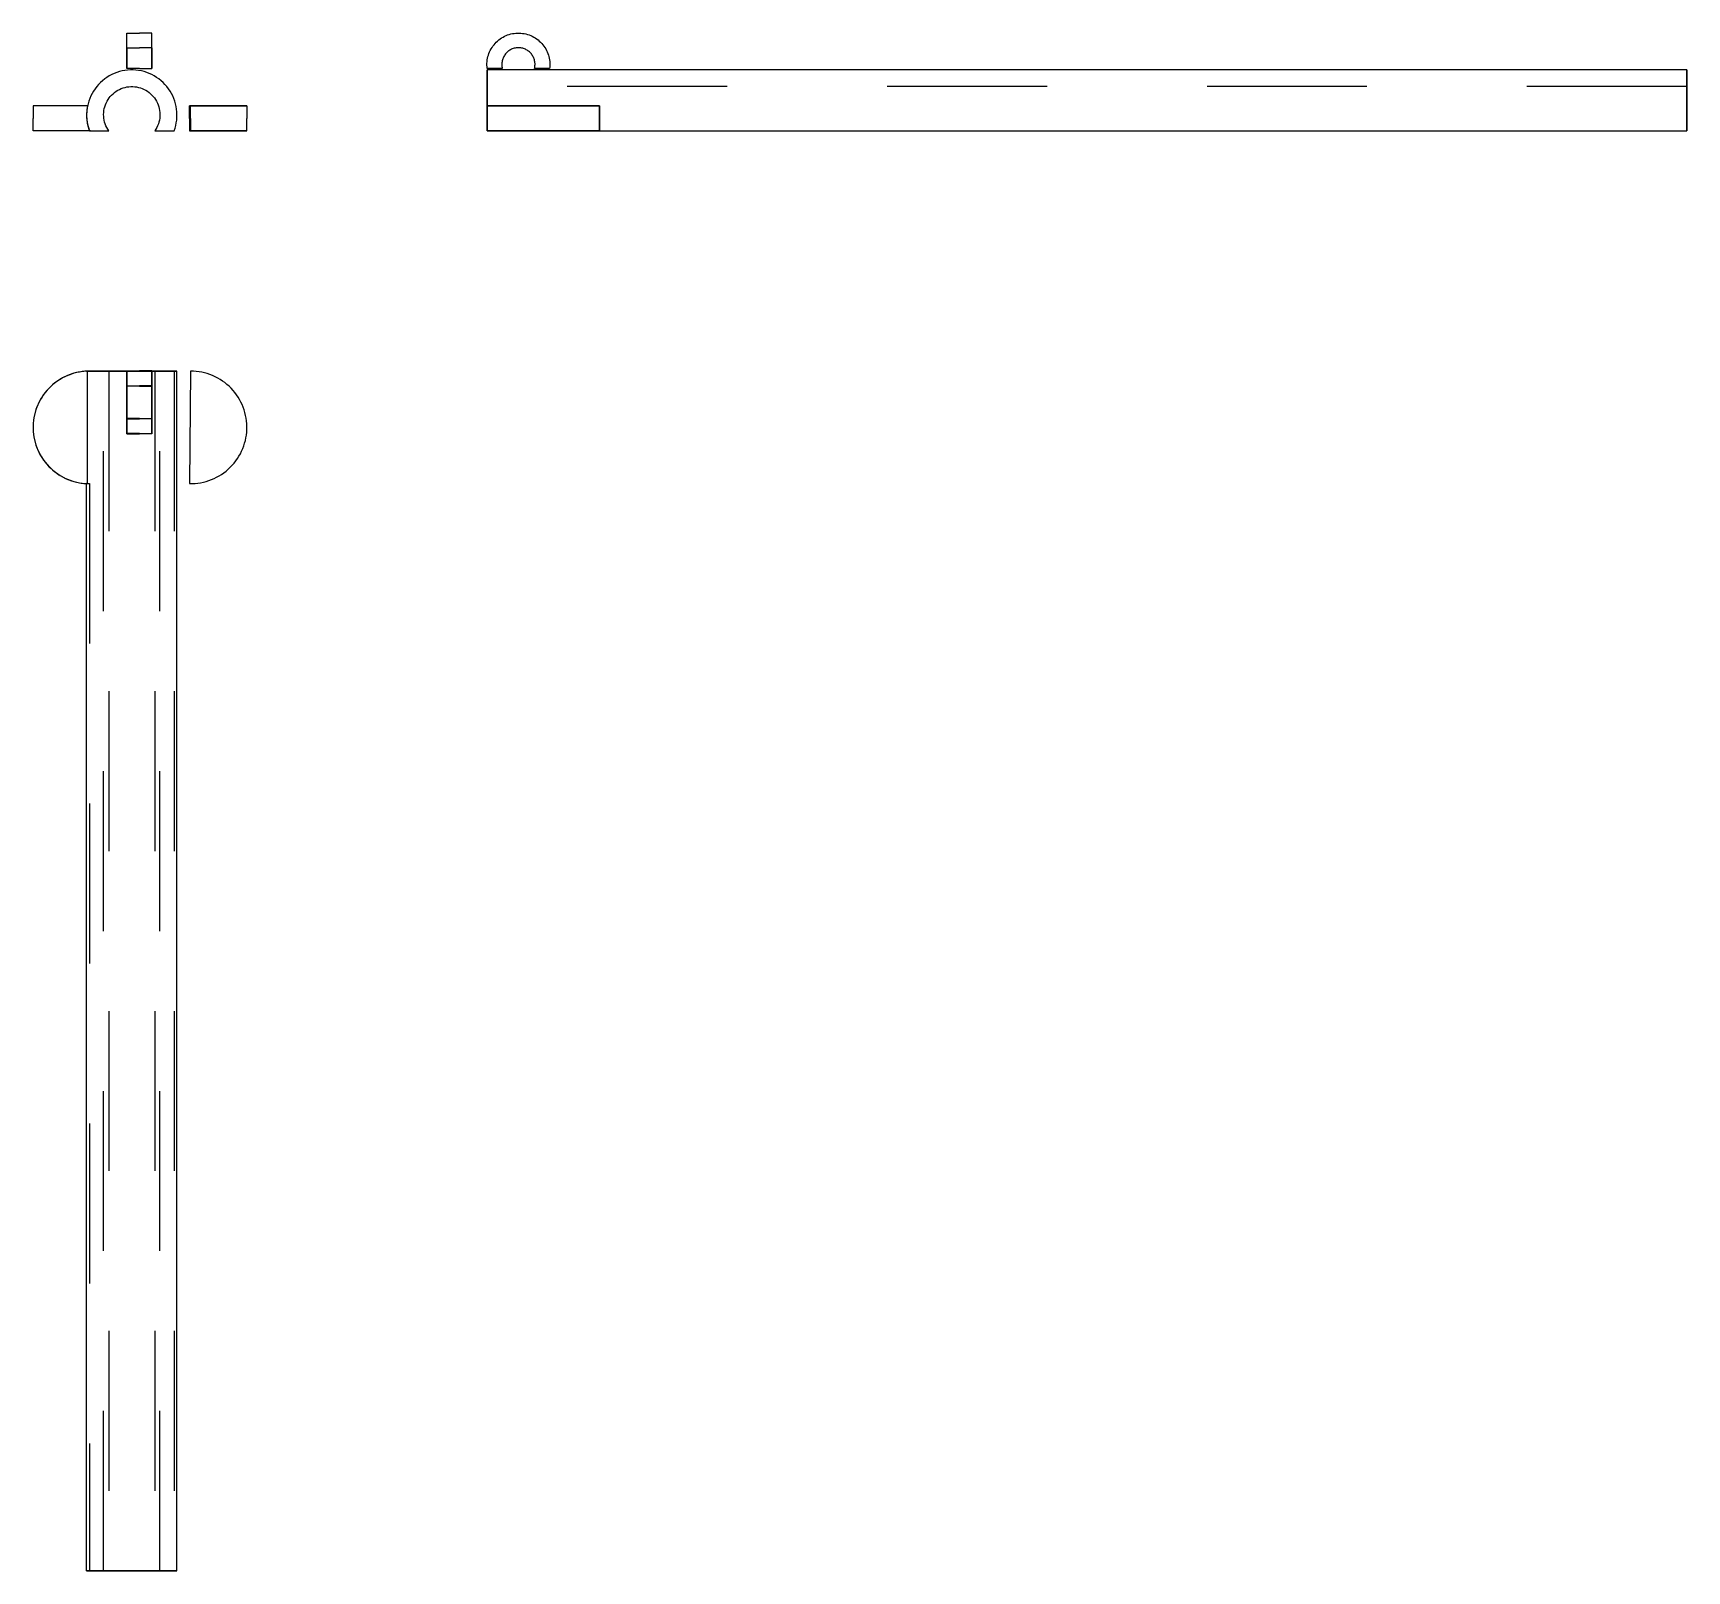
# Model space of a CAD drawing. Extents: x 0 to 1.03, y 0 to 0.96.
import ezdxf

# ---------------------------------------------------------------- set-up
doc = ezdxf.new("R2010")
doc.units = 0
doc.linetypes.add('HIDDEN', pattern=[0.037507, 0.025017, -0.01249])
for name, color, linetype in [('FRONT', 7, 'CONTINUOUS'), ('FRONT_HID', 7, 'HIDDEN'), ('LEFT', 7, 'CONTINUOUS'), ('LEFT_HID', 7, 'HIDDEN'), ('TOP', 7, 'CONTINUOUS'), ('TOP_HID', 7, 'HIDDEN')]:
    doc.layers.add(name, color=color, linetype=linetype)

msp = doc.modelspace()

# ---------------------------------------------------------------- linework, layer by layer
at = {"layer": 'FRONT'}
for p, q in [((0.05866, 0.93924), (0.05866, 0.961328)), ((0.05866, 0.961328), (0.066472, 0.961328)), ((0.074285, 0.961328), (0.066472, 0.961328)), ((0.074285, 0.93924), (0.074285, 0.961328)), ((0.04343, 0.931566), (0.042147, 0.930409)), ((0.044781, 0.932643), (0.04343, 0.931566)), ((0.046195, 0.933635), (0.044781, 0.932643)), ((0.047668, 0.934538), (0.046195, 0.933635)), ((0.049193, 0.93535), (0.047668, 0.934538)), ((0.050765, 0.936068), (0.049193, 0.93535)), ((0.052377, 0.936688), (0.050765, 0.936068)), ((0.054025, 0.937208), (0.052377, 0.936688)), ((0.055701, 0.937626), (0.054025, 0.937208)), ((0.0574, 0.937941), (0.055701, 0.937626)), ((0.059114, 0.938152), (0.0574, 0.937941)), ((0.066472, 0.93924), (0.05866, 0.93924)), ((0.066472, 0.93924), (0.05866, 0.93924)), ((0.066472, 0.93924), (0.05866, 0.93924)), ((0.060839, 0.938258), (0.059114, 0.938152)), ((0.062566, 0.938258), (0.060839, 0.938258)), ((0.064291, 0.938152), (0.062566, 0.938258)), ((0.066005, 0.937941), (0.064291, 0.938152)), ((0.067704, 0.937626), (0.066005, 0.937941)), ((0.066472, 0.93924), (0.074285, 0.93924)), ((0.06938, 0.937208), (0.067704, 0.937626)), ((0.071028, 0.936688), (0.06938, 0.937208)), ((0.07264, 0.936068), (0.071028, 0.936688)), ((0.074212, 0.93535), (0.07264, 0.936068)), ((0.075737, 0.934538), (0.074212, 0.93535)), ((0.07721, 0.933635), (0.075737, 0.934538)), ((0.078624, 0.932643), (0.07721, 0.933635)), ((0.079975, 0.931566), (0.078624, 0.932643)), ((0.081258, 0.930409), (0.079975, 0.931566)), ((0.035447, 0.920449), (0.034859, 0.918825)), ((0.036134, 0.922035), (0.035447, 0.920449)), ((0.036916, 0.923575), (0.036134, 0.922035)), ((0.037791, 0.925065), (0.036916, 0.923575)), ((0.038755, 0.926498), (0.037791, 0.925065)), ((0.039805, 0.92787), (0.038755, 0.926498)), ((0.040937, 0.929175), (0.039805, 0.92787)), ((0.042147, 0.930409), (0.040937, 0.929175)), ((0.046838, 0.919742), (0.047527, 0.920749)), ((0.047527, 0.920749), (0.048285, 0.921706)), ((0.048285, 0.921706), (0.049106, 0.922609)), ((0.049106, 0.922609), (0.049989, 0.923452)), ((0.049989, 0.923452), (0.050927, 0.924232)), ((0.050927, 0.924232), (0.051917, 0.924945)), ((0.051917, 0.924945), (0.052955, 0.925588)), ((0.052955, 0.925588), (0.054034, 0.926157)), ((0.054034, 0.926157), (0.055151, 0.926651)), ((0.055151, 0.926651), (0.056298, 0.927065)), ((0.056298, 0.927065), (0.057472, 0.9274)), ((0.057472, 0.9274), (0.058666, 0.927652)), ((0.058666, 0.927652), (0.059875, 0.92782)), ((0.059875, 0.92782), (0.061092, 0.927905)), ((0.061092, 0.927905), (0.062313, 0.927905)), ((0.062313, 0.927905), (0.06353, 0.92782)), ((0.06353, 0.92782), (0.064739, 0.927652)), ((0.064739, 0.927652), (0.065933, 0.9274)), ((0.065933, 0.9274), (0.067107, 0.927065)), ((0.067107, 0.927065), (0.068254, 0.926651)), ((0.068254, 0.926651), (0.069371, 0.926157)), ((0.069371, 0.926157), (0.07045, 0.925588)), ((0.07045, 0.925588), (0.071488, 0.924945)), ((0.071488, 0.924945), (0.072478, 0.924232)), ((0.072478, 0.924232), (0.073416, 0.923452)), ((0.073416, 0.923452), (0.074299, 0.922609)), ((0.074299, 0.922609), (0.07512, 0.921706)), ((0.07512, 0.921706), (0.075878, 0.920749)), ((0.075878, 0.920749), (0.076567, 0.919742)), ((0.082468, 0.929175), (0.081258, 0.930409)), ((0.0836, 0.92787), (0.082468, 0.929175)), ((0.08465, 0.926498), (0.0836, 0.92787)), ((0.085614, 0.925065), (0.08465, 0.926498)), ((0.086489, 0.923575), (0.085614, 0.925065)), ((0.087271, 0.922035), (0.086489, 0.923575)), ((0.087958, 0.920449), (0.087271, 0.922035)), ((0.088546, 0.918825), (0.087958, 0.920449)), ((0.03405, 0.915803), (0, 0.915803)), ((0, 0.915803), (0, 0.90799)), ((0.033453, 0.910233), (0.033452, 0.910108)), ((0.033452, 0.910108), (0.033452, 0.909983)), ((0.033452, 0.909983), (0.033452, 0.909859)), ((0.033452, 0.909859), (0.033453, 0.909734)), ((0.033454, 0.910357), (0.033453, 0.910233)), ((0.033526, 0.91206), (0.033454, 0.910334)), ((0.033456, 0.910482), (0.033454, 0.910357)), ((0.033454, 0.910334), (0.033487, 0.908607)), ((0.033458, 0.910607), (0.033456, 0.910482)), ((0.033461, 0.910731), (0.033458, 0.910607)), ((0.033464, 0.910856), (0.033461, 0.910731)), ((0.033468, 0.910981), (0.033464, 0.910856)), ((0.033473, 0.911105), (0.033468, 0.910981)), ((0.033478, 0.91123), (0.033473, 0.911105)), ((0.033484, 0.911354), (0.033478, 0.91123)), ((0.03349, 0.911479), (0.033484, 0.911354)), ((0.033496, 0.911603), (0.03349, 0.911479)), ((0.033504, 0.911728), (0.033496, 0.911603)), ((0.033511, 0.911852), (0.033504, 0.911728)), ((0.03352, 0.911977), (0.033511, 0.911852)), ((0.033529, 0.912101), (0.03352, 0.911977)), ((0.033703, 0.913779), (0.033526, 0.91206)), ((0.033538, 0.912226), (0.033529, 0.912101)), ((0.033548, 0.91235), (0.033538, 0.912226)), ((0.033559, 0.912474), (0.033548, 0.91235)), ((0.03357, 0.912598), (0.033559, 0.912474)), ((0.033582, 0.912722), (0.03357, 0.912598)), ((0.033594, 0.912846), (0.033582, 0.912722)), ((0.033606, 0.912971), (0.033594, 0.912846)), ((0.03362, 0.913094), (0.033606, 0.912971)), ((0.033634, 0.913218), (0.03362, 0.913094)), ((0.033648, 0.913342), (0.033634, 0.913218)), ((0.033663, 0.913466), (0.033648, 0.913342)), ((0.033678, 0.91359), (0.033663, 0.913466)), ((0.033694, 0.913713), (0.033678, 0.91359)), ((0.033711, 0.913837), (0.033694, 0.913713)), ((0.033985, 0.915483), (0.033703, 0.913779)), ((0.033728, 0.913961), (0.033711, 0.913837)), ((0.033746, 0.914084), (0.033728, 0.913961)), ((0.033764, 0.914207), (0.033746, 0.914084)), ((0.033783, 0.914331), (0.033764, 0.914207)), ((0.033802, 0.914454), (0.033783, 0.914331)), ((0.033822, 0.914577), (0.033802, 0.914454)), ((0.033842, 0.9147), (0.033822, 0.914577)), ((0.033863, 0.914823), (0.033842, 0.9147)), ((0.033885, 0.914946), (0.033863, 0.914823)), ((0.033907, 0.915068), (0.033885, 0.914946)), ((0.033929, 0.915191), (0.033907, 0.915068)), ((0.033952, 0.915314), (0.033929, 0.915191)), ((0.033976, 0.915436), (0.033952, 0.915314)), ((0.034, 0.915558), (0.033976, 0.915436)), ((0.034371, 0.917167), (0.033985, 0.915483)), ((0.034025, 0.91568), (0.034, 0.915558)), ((0.03405, 0.915803), (0.034025, 0.91568)), ((0.034859, 0.918825), (0.034371, 0.917167)), ((0.044101, 0.910498), (0.044156, 0.911718)), ((0.044131, 0.909278), (0.044101, 0.910498)), ((0.044156, 0.911718), (0.044296, 0.91293)), ((0.044296, 0.91293), (0.044519, 0.91413)), ((0.044519, 0.91413), (0.044825, 0.915311)), ((0.044825, 0.915311), (0.045211, 0.916469)), ((0.045211, 0.916469), (0.045678, 0.917597)), ((0.045678, 0.917597), (0.046221, 0.918689)), ((0.046221, 0.918689), (0.046838, 0.919742)), ((0.076567, 0.919742), (0.077184, 0.918689)), ((0.077184, 0.918689), (0.077727, 0.917597)), ((0.077727, 0.917597), (0.078194, 0.916469)), ((0.078194, 0.916469), (0.07858, 0.915311)), ((0.07858, 0.915311), (0.078886, 0.91413)), ((0.078886, 0.91413), (0.079109, 0.91293)), ((0.079109, 0.91293), (0.079249, 0.911718)), ((0.079249, 0.911718), (0.079304, 0.910498)), ((0.079304, 0.910498), (0.079274, 0.909278)), ((0.089034, 0.917167), (0.088546, 0.918825)), ((0.08942, 0.915483), (0.089034, 0.917167)), ((0.089702, 0.913779), (0.08942, 0.915483)), ((0.089879, 0.91206), (0.089702, 0.913779)), ((0.089951, 0.910334), (0.089879, 0.91206)), ((0.089918, 0.908607), (0.089951, 0.910334)), ((0.097722, 0.90799), (0.097722, 0.915803)), ((0.098462, 0.915803), (0.097722, 0.915803)), ((0.098462, 0.90799), (0.098462, 0.915803)), ((0.133685, 0.915803), (0.098462, 0.915803)), ((0.133685, 0.915803), (0.133685, 0.90799)), ((0, 0.900178), (0, 0.90799)), ((0.035222, 0.900178), (0, 0.900178)), ((0.033453, 0.909734), (0.033455, 0.909609)), ((0.033455, 0.909609), (0.033457, 0.909485)), ((0.033457, 0.909485), (0.03346, 0.90936)), ((0.03346, 0.90936), (0.033463, 0.909235)), ((0.033463, 0.909235), (0.033467, 0.909111)), ((0.033467, 0.909111), (0.033471, 0.908986)), ((0.033471, 0.908986), (0.033476, 0.908861)), ((0.033476, 0.908861), (0.033481, 0.908737)), ((0.033481, 0.908737), (0.033487, 0.908612)), ((0.033487, 0.908612), (0.033494, 0.908488)), ((0.033487, 0.908607), (0.033627, 0.906885)), ((0.033494, 0.908488), (0.033501, 0.908363)), ((0.033501, 0.908363), (0.033508, 0.908239)), ((0.033508, 0.908239), (0.033516, 0.908114)), ((0.033516, 0.908114), (0.033525, 0.90799)), ((0.033525, 0.90799), (0.033882, 0.905112)), ((0.033627, 0.906885), (0.033871, 0.905175)), ((0.033871, 0.905175), (0.034219, 0.903482)), ((0.034219, 0.903482), (0.03467, 0.901815)), ((0.03467, 0.901815), (0.035222, 0.900178)), ((0.035222, 0.900178), (0.047311, 0.900178)), ((0.044244, 0.908063), (0.044131, 0.909278)), ((0.044442, 0.906859), (0.044244, 0.908063)), ((0.044723, 0.905671), (0.044442, 0.906859)), ((0.045086, 0.904506), (0.044723, 0.905671)), ((0.045528, 0.903369), (0.045086, 0.904506)), ((0.046048, 0.902264), (0.045528, 0.903369)), ((0.046643, 0.901199), (0.046048, 0.902264)), ((0.047311, 0.900178), (0.046643, 0.901199)), ((0.076762, 0.901199), (0.076094, 0.900178)), ((0.076094, 0.900178), (0.088183, 0.900178)), ((0.077357, 0.902264), (0.076762, 0.901199)), ((0.077877, 0.903369), (0.077357, 0.902264)), ((0.078319, 0.904506), (0.077877, 0.903369)), ((0.078682, 0.905671), (0.078319, 0.904506)), ((0.078963, 0.906859), (0.078682, 0.905671)), ((0.07916, 0.908063), (0.078963, 0.906859)), ((0.079274, 0.909278), (0.07916, 0.908063)), ((0.088183, 0.900178), (0.088735, 0.901815)), ((0.088735, 0.901815), (0.089186, 0.903482)), ((0.089186, 0.903482), (0.089534, 0.905175)), ((0.089534, 0.905175), (0.089778, 0.906885)), ((0.089778, 0.906885), (0.089918, 0.908607)), ((0.097722, 0.90799), (0.097722, 0.900178)), ((0.098462, 0.900178), (0.097722, 0.900178)), ((0.098462, 0.90799), (0.098462, 0.900178)), ((0.133685, 0.900178), (0.098462, 0.900178)), ((0.133685, 0.900178), (0.133685, 0.90799))]:
    msp.add_line(p, q, dxfattribs=at)
at = {"layer": 'FRONT_HID', "linetype": 'HIDDEN'}
for p, q in [((0.05866, 0.93924), (0.05866, 0.952149)), ((0.05866, 0.952149), (0.05866, 0.93924)), ((0.05866, 0.952149), (0.066472, 0.952149)), ((0.074285, 0.952149), (0.066472, 0.952149)), ((0.074285, 0.93924), (0.074285, 0.952149)), ((0.074285, 0.952149), (0.074285, 0.93924)), ((0.097722, 0.915803), (0.133685, 0.915803)), ((0.033525, 0.90799), (0.033535, 0.907863)), ((0.033535, 0.907863), (0.033545, 0.907736)), ((0.033545, 0.907736), (0.033555, 0.907609)), ((0.033555, 0.907609), (0.033566, 0.907482)), ((0.033566, 0.907482), (0.033578, 0.907356)), ((0.033578, 0.907356), (0.03359, 0.907229)), ((0.03359, 0.907229), (0.033603, 0.907102)), ((0.033603, 0.907102), (0.033617, 0.906976)), ((0.033617, 0.906976), (0.033631, 0.906849)), ((0.033631, 0.906849), (0.033645, 0.906723)), ((0.033645, 0.906723), (0.03366, 0.906596)), ((0.03366, 0.906596), (0.033676, 0.90647)), ((0.033676, 0.90647), (0.033692, 0.906344)), ((0.033692, 0.906344), (0.033709, 0.906217)), ((0.033709, 0.906217), (0.033727, 0.906091)), ((0.033727, 0.906091), (0.033745, 0.905965)), ((0.033745, 0.905965), (0.033763, 0.905839)), ((0.033763, 0.905839), (0.033782, 0.905713)), ((0.033782, 0.905713), (0.033802, 0.905588)), ((0.033802, 0.905588), (0.033822, 0.905462)), ((0.033822, 0.905462), (0.033843, 0.905336)), ((0.033843, 0.905336), (0.033864, 0.905211)), ((0.033864, 0.905211), (0.033886, 0.905085)), ((0.033882, 0.905112), (0.035222, 0.900178)), ((0.033886, 0.905085), (0.033909, 0.90496)), ((0.033909, 0.90496), (0.033932, 0.904835)), ((0.033932, 0.904835), (0.033956, 0.90471)), ((0.033956, 0.90471), (0.03398, 0.904585)), ((0.03398, 0.904585), (0.034005, 0.90446)), ((0.034005, 0.90446), (0.03403, 0.904335)), ((0.03403, 0.904335), (0.034056, 0.90421)), ((0.034056, 0.90421), (0.034082, 0.904086)), ((0.034082, 0.904086), (0.034109, 0.903961)), ((0.034109, 0.903961), (0.034137, 0.903837)), ((0.034137, 0.903837), (0.034165, 0.903713)), ((0.034165, 0.903713), (0.034194, 0.903589)), ((0.034194, 0.903589), (0.034223, 0.903465)), ((0.034223, 0.903465), (0.034253, 0.903341)), ((0.034253, 0.903341), (0.034283, 0.903217)), ((0.034283, 0.903217), (0.034314, 0.903094)), ((0.034314, 0.903094), (0.034346, 0.902971)), ((0.034346, 0.902971), (0.034378, 0.902847)), ((0.034378, 0.902847), (0.034411, 0.902724)), ((0.034411, 0.902724), (0.034444, 0.902601)), ((0.034444, 0.902601), (0.034477, 0.902479)), ((0.034477, 0.902479), (0.034512, 0.902356)), ((0.034512, 0.902356), (0.034546, 0.902233)), ((0.034546, 0.902233), (0.034582, 0.902111)), ((0.034582, 0.902111), (0.034618, 0.901989)), ((0.034618, 0.901989), (0.034654, 0.901867)), ((0.034654, 0.901867), (0.034691, 0.901745)), ((0.034691, 0.901745), (0.034729, 0.901623)), ((0.034729, 0.901623), (0.034767, 0.901502)), ((0.034767, 0.901502), (0.034806, 0.901381)), ((0.034806, 0.901381), (0.034845, 0.90126)), ((0.034845, 0.90126), (0.034885, 0.901139)), ((0.034885, 0.901139), (0.034925, 0.901018)), ((0.034925, 0.901018), (0.034966, 0.900897)), ((0.034966, 0.900897), (0.035007, 0.900777)), ((0.035007, 0.900777), (0.035049, 0.900657)), ((0.035049, 0.900657), (0.035092, 0.900537)), ((0.035092, 0.900537), (0.035135, 0.900417)), ((0.035135, 0.900417), (0.035178, 0.900297)), ((0.035178, 0.900297), (0.035222, 0.900178)), ((0.035962, 0.900178), (0.035222, 0.900178)), ((0.035222, 0.900178), (0.035962, 0.900178)), ((0.097722, 0.900178), (0.133685, 0.900178))]:
    msp.add_line(p, q, dxfattribs=at)
at = {"layer": 'LEFT'}
for p, q in [((0.285834, 0.950538), (0.286337, 0.951469)), ((0.286337, 0.951469), (0.286889, 0.952371)), ((0.286889, 0.952371), (0.287489, 0.953242)), ((0.287489, 0.953242), (0.288135, 0.95408)), ((0.288135, 0.95408), (0.288825, 0.954882)), ((0.288825, 0.954882), (0.289557, 0.955645)), ((0.289557, 0.955645), (0.29033, 0.956369)), ((0.29033, 0.956369), (0.291139, 0.957049)), ((0.291139, 0.957049), (0.291985, 0.957685)), ((0.291985, 0.957685), (0.292863, 0.958275)), ((0.292863, 0.958275), (0.293771, 0.958817)), ((0.293771, 0.958817), (0.294708, 0.959309)), ((0.294708, 0.959309), (0.295669, 0.95975)), ((0.295669, 0.95975), (0.296653, 0.960139)), ((0.296653, 0.960139), (0.297657, 0.960474)), ((0.297657, 0.960474), (0.298676, 0.960755)), ((0.299039, 0.951193), (0.298503, 0.950926)), ((0.298676, 0.960755), (0.29971, 0.960981)), ((0.299589, 0.951428), (0.299039, 0.951193)), ((0.300153, 0.951631), (0.299589, 0.951428)), ((0.29971, 0.960981), (0.300754, 0.961151)), ((0.300727, 0.951801), (0.300153, 0.951631)), ((0.30131, 0.951938), (0.300727, 0.951801)), ((0.300754, 0.961151), (0.301806, 0.961264)), ((0.301899, 0.952041), (0.30131, 0.951938)), ((0.301806, 0.961264), (0.302862, 0.961321)), ((0.302494, 0.95211), (0.301899, 0.952041)), ((0.303092, 0.952144), (0.302494, 0.95211)), ((0.302862, 0.961321), (0.30392, 0.961321)), ((0.303691, 0.952144), (0.303092, 0.952144)), ((0.304288, 0.95211), (0.303691, 0.952144)), ((0.30392, 0.961321), (0.304976, 0.961264)), ((0.304883, 0.952041), (0.304288, 0.95211)), ((0.305473, 0.951938), (0.304883, 0.952041)), ((0.304976, 0.961264), (0.306028, 0.961151)), ((0.306056, 0.951801), (0.305473, 0.951938)), ((0.306028, 0.961151), (0.307072, 0.960981)), ((0.30663, 0.951631), (0.306056, 0.951801)), ((0.307193, 0.951428), (0.30663, 0.951631)), ((0.307072, 0.960981), (0.308106, 0.960755)), ((0.307743, 0.951193), (0.307193, 0.951428)), ((0.30828, 0.950926), (0.307743, 0.951193)), ((0.308106, 0.960755), (0.309126, 0.960474)), ((0.309126, 0.960474), (0.310129, 0.960139)), ((0.310129, 0.960139), (0.311113, 0.95975)), ((0.311113, 0.95975), (0.312074, 0.959309)), ((0.312074, 0.959309), (0.313011, 0.958817)), ((0.313011, 0.958817), (0.31392, 0.958275)), ((0.31392, 0.958275), (0.314798, 0.957685)), ((0.314798, 0.957685), (0.315643, 0.957049)), ((0.315643, 0.957049), (0.316453, 0.956369)), ((0.316453, 0.956369), (0.317225, 0.955645)), ((0.317225, 0.955645), (0.317957, 0.954882)), ((0.317957, 0.954882), (0.318647, 0.95408)), ((0.318647, 0.95408), (0.319293, 0.953242)), ((0.319293, 0.953242), (0.319893, 0.952371)), ((0.319893, 0.952371), (0.320445, 0.951469)), ((0.320445, 0.951469), (0.320948, 0.950538)), ((0.283714, 0.94135), (0.283727, 0.942408)), ((0.283759, 0.940293), (0.283714, 0.94135)), ((0.283727, 0.942408), (0.283796, 0.943463)), ((0.283796, 0.943463), (0.283922, 0.944514)), ((0.283922, 0.944514), (0.284104, 0.945556)), ((0.284104, 0.945556), (0.284341, 0.946587)), ((0.284341, 0.946587), (0.284634, 0.947603)), ((0.284634, 0.947603), (0.284981, 0.948603)), ((0.284981, 0.948603), (0.285382, 0.949582)), ((0.285382, 0.949582), (0.285834, 0.950538)), ((0.293015, 0.942208), (0.293007, 0.94161)), ((0.293007, 0.94161), (0.293033, 0.941012)), ((0.293058, 0.942806), (0.293015, 0.942208)), ((0.293033, 0.941012), (0.293094, 0.940416)), ((0.293136, 0.943399), (0.293058, 0.942806)), ((0.293247, 0.943988), (0.293136, 0.943399)), ((0.293392, 0.944568), (0.293247, 0.943988)), ((0.29357, 0.94514), (0.293392, 0.944568)), ((0.293781, 0.9457), (0.29357, 0.94514)), ((0.294024, 0.946248), (0.293781, 0.9457)), ((0.294298, 0.94678), (0.294024, 0.946248)), ((0.294602, 0.947296), (0.294298, 0.94678)), ((0.294935, 0.947793), (0.294602, 0.947296)), ((0.295297, 0.94827), (0.294935, 0.947793)), ((0.295685, 0.948726), (0.295297, 0.94827)), ((0.296099, 0.949158), (0.295685, 0.948726)), ((0.296538, 0.949566), (0.296099, 0.949158)), ((0.296999, 0.949948), (0.296538, 0.949566)), ((0.297481, 0.950303), (0.296999, 0.949948)), ((0.297983, 0.950629), (0.297481, 0.950303)), ((0.298503, 0.950926), (0.297983, 0.950629)), ((0.308799, 0.950629), (0.30828, 0.950926)), ((0.309301, 0.950303), (0.308799, 0.950629)), ((0.309784, 0.949948), (0.309301, 0.950303)), ((0.310245, 0.949566), (0.309784, 0.949948)), ((0.310683, 0.949158), (0.310245, 0.949566)), ((0.311097, 0.948726), (0.310683, 0.949158)), ((0.311485, 0.94827), (0.311097, 0.948726)), ((0.311847, 0.947793), (0.311485, 0.94827)), ((0.31218, 0.947296), (0.311847, 0.947793)), ((0.312484, 0.94678), (0.31218, 0.947296)), ((0.312758, 0.946248), (0.312484, 0.94678)), ((0.313001, 0.9457), (0.312758, 0.946248)), ((0.313212, 0.94514), (0.313001, 0.9457)), ((0.31339, 0.944568), (0.313212, 0.94514)), ((0.313535, 0.943988), (0.31339, 0.944568)), ((0.313647, 0.943399), (0.313535, 0.943988)), ((0.313724, 0.942806), (0.313647, 0.943399)), ((0.313689, 0.940416), (0.313749, 0.941012)), ((0.313767, 0.942208), (0.313724, 0.942806)), ((0.313749, 0.941012), (0.313775, 0.94161)), ((0.313775, 0.94161), (0.313767, 0.942208)), ((0.320948, 0.950538), (0.321401, 0.949582)), ((0.321401, 0.949582), (0.321801, 0.948603)), ((0.321801, 0.948603), (0.322148, 0.947603)), ((0.322148, 0.947603), (0.322441, 0.946587)), ((0.322441, 0.946587), (0.322679, 0.945556)), ((0.322679, 0.945556), (0.322861, 0.944514)), ((0.322861, 0.944514), (0.322987, 0.943463)), ((0.322987, 0.943463), (0.323056, 0.942408)), ((0.323068, 0.94135), (0.323024, 0.940293)), ((0.323056, 0.942408), (0.323068, 0.94135)), ((0.28386, 0.93924), (0.283759, 0.940293)), ((0.293317, 0.93924), (0.28386, 0.93924)), ((0.28386, 0.938271), (0.28386, 0.90051)), ((1.03386, 0.938271), (0.28386, 0.938271)), ((0.293094, 0.940416), (0.293188, 0.939825)), ((0.293188, 0.939825), (0.293317, 0.93924)), ((0.313465, 0.93924), (0.313594, 0.939825)), ((0.322922, 0.93924), (0.313465, 0.93924)), ((0.313594, 0.939825), (0.313689, 0.940416)), ((0.323024, 0.940293), (0.322922, 0.93924)), ((1.03386, 0.938271), (1.03386, 0.900178)), ((0.283877, 0.915803), (0.283898, 0.90799)), ((0.283877, 0.915803), (0.354164, 0.915803)), ((0.354164, 0.915803), (0.354143, 0.90799)), ((0.283898, 0.90799), (0.28386, 0.900344)), ((0.28386, 0.900344), (0.28386, 0.900178)), ((0.28386, 0.900178), (0.28386, 0.900344)), ((0.28386, 0.900178), (0.354182, 0.900178)), ((0.28386, 0.900178), (0.354182, 0.900178)), ((0.354143, 0.90799), (0.354182, 0.900344)), ((0.354182, 0.900344), (0.354182, 0.900178)), ((0.354182, 0.900178), (0.354182, 0.900344)), ((0.354182, 0.900178), (1.03386, 0.900178))]:
    msp.add_line(p, q, dxfattribs=at)
at = {"layer": 'LEFT_HID', "linetype": 'HIDDEN'}
for p, q in [((0.28386, 0.900178), (0.28386, 0.938271)), ((1.03386, 0.900178), (1.03386, 0.938271)), ((0.28386, 0.900178), (0.28386, 0.927916)), ((0.28386, 0.927916), (0.28386, 0.900178)), ((1.03386, 0.927916), (0.28386, 0.927916)), ((1.03386, 0.900178), (1.03386, 0.927916)), ((1.03386, 0.927916), (1.03386, 0.900178)), ((0.28386, 0.90799), (0.28386, 0.915803)), ((0.354182, 0.915803), (0.28386, 0.915803)), ((0.28386, 0.915803), (0.354172, 0.915803)), ((0.28386, 0.915803), (0.28386, 0.90799)), ((0.354164, 0.915803), (0.283877, 0.915803)), ((0.354172, 0.915803), (0.354182, 0.915803)), ((0.354172, 0.90799), (0.354172, 0.915803)), ((0.354182, 0.915803), (0.354182, 0.90799)), ((0.28386, 0.90799), (0.28386, 0.900178)), ((0.28386, 0.900178), (0.28386, 0.90799)), ((0.28386, 0.90051), (0.28386, 0.900178)), ((0.354172, 0.900178), (0.28386, 0.900178)), ((0.28386, 0.900178), (1.03386, 0.900178)), ((0.28386, 0.900178), (1.03386, 0.900178)), ((0.28386, 0.900178), (0.354172, 0.900178)), ((0.354172, 0.90799), (0.354172, 0.900178)), ((0.354182, 0.900178), (0.354172, 0.900178)), ((0.354172, 0.900178), (0.354182, 0.900178)), ((0.354182, 0.900178), (0.354182, 0.90799))]:
    msp.add_line(p, q, dxfattribs=at)
at = {"layer": 'TOP'}
for p, q in [((0.016203, 0.744458), (0.014779, 0.743498)), ((0.017673, 0.745348), (0.016203, 0.744458)), ((0.019184, 0.746166), (0.017673, 0.745348)), ((0.020733, 0.746908), (0.019184, 0.746166)), ((0.022316, 0.747574), (0.020733, 0.746908)), ((0.023931, 0.748162), (0.022316, 0.747574)), ((0.025572, 0.74867), (0.023931, 0.748162)), ((0.027235, 0.749098), (0.025572, 0.74867)), ((0.028918, 0.749443), (0.027235, 0.749098)), ((0.030616, 0.749706), (0.028918, 0.749443)), ((0.032324, 0.749886), (0.030616, 0.749706)), ((0.03404, 0.749983), (0.032324, 0.749886)), ((0.058649, 0.75), (0.033442, 0.75)), ((0.033442, 0.749959), (0.033442, 0.75)), ((0.03404, 0.749983), (0.033442, 0.749959)), ((0.033502, 0.749961), (0.033515, 0.749962)), ((0.033515, 0.749962), (0.033539, 0.749963)), ((0.033954, 0.74998), (0.03404, 0.749983)), ((0.03404, 0.679696), (0.03404, 0.749983)), ((0.035091, 0.75), (0.035212, 0.75)), ((0.058649, 0.750148), (0.058649, 0.71079)), ((0.058649, 0.750148), (0.066462, 0.750148)), ((0.074274, 0.750148), (0.066462, 0.750148)), ((0.074274, 0.750148), (0.074274, 0.71079)), ((0.089942, 0.75), (0.074274, 0.75)), ((0.089942, 0), (0.089942, 0.75)), ((0.098452, 0.75), (0.097712, 0.679688)), ((0.100218, 0.749959), (0.098452, 0.75)), ((0.10198, 0.749829), (0.100218, 0.749959)), ((0.103734, 0.74961), (0.10198, 0.749829)), ((0.105474, 0.749304), (0.103734, 0.74961)), ((0.107196, 0.748911), (0.105474, 0.749304)), ((0.108897, 0.748432), (0.107196, 0.748911)), ((0.110571, 0.747868), (0.108897, 0.748432)), ((0.112215, 0.74722), (0.110571, 0.747868)), ((0.113825, 0.746491), (0.112215, 0.74722)), ((0.115395, 0.745682), (0.113825, 0.746491)), ((0.116923, 0.744795), (0.115395, 0.745682)), ((0.118405, 0.743832), (0.116923, 0.744795)), ((0.006347, 0.735005), (0.005396, 0.733574)), ((0.007366, 0.736387), (0.006347, 0.735005)), ((0.008452, 0.737719), (0.007366, 0.736387)), ((0.009601, 0.738996), (0.008452, 0.737719)), ((0.010812, 0.740215), (0.009601, 0.738996)), ((0.01208, 0.741373), (0.010812, 0.740215)), ((0.013404, 0.742468), (0.01208, 0.741373)), ((0.014779, 0.743498), (0.013404, 0.742468)), ((0.119836, 0.742796), (0.118405, 0.743832)), ((0.121214, 0.74169), (0.119836, 0.742796)), ((0.122534, 0.740516), (0.121214, 0.74169)), ((0.123794, 0.739277), (0.122534, 0.740516)), ((0.124989, 0.737976), (0.123794, 0.739277)), ((0.126118, 0.736617), (0.124989, 0.737976)), ((0.127177, 0.735202), (0.126118, 0.736617)), ((0.128164, 0.733737), (0.127177, 0.735202)), ((0.001252, 0.724175), (0.000836, 0.722508)), ((0.001748, 0.72582), (0.001252, 0.724175)), ((0.002324, 0.727438), (0.001748, 0.72582)), ((0.002979, 0.729027), (0.002324, 0.727438)), ((0.00371, 0.730581), (0.002979, 0.729027)), ((0.004517, 0.732098), (0.00371, 0.730581)), ((0.005396, 0.733574), (0.004517, 0.732098)), ((0.129076, 0.732223), (0.128164, 0.733737)), ((0.129911, 0.730666), (0.129076, 0.732223)), ((0.130666, 0.729069), (0.129911, 0.730666)), ((0.13134, 0.727436), (0.130666, 0.729069)), ((0.131932, 0.725771), (0.13134, 0.727436)), ((0.132439, 0.724078), (0.131932, 0.725771)), ((0.13286, 0.722362), (0.132439, 0.724078)), ((0.000084, 0.717414), (0, 0.715698)), ((0, 0.715698), (0, 0.71398)), ((0, 0.71398), (0.000084, 0.712264)), ((0.000252, 0.719124), (0.000084, 0.717414)), ((0.000502, 0.720823), (0.000252, 0.719124)), ((0.000836, 0.722508), (0.000502, 0.720823)), ((0.133194, 0.720627), (0.13286, 0.722362)), ((0.133441, 0.718878), (0.133194, 0.720627)), ((0.1336, 0.717118), (0.133441, 0.718878)), ((0.133544, 0.711822), (0.133652, 0.713586)), ((0.13367, 0.715353), (0.1336, 0.717118)), ((0.133652, 0.713586), (0.13367, 0.715353)), ((0.000084, 0.712264), (0.000252, 0.710555)), ((0.000252, 0.710555), (0.000502, 0.708855)), ((0.000502, 0.708855), (0.000836, 0.70717)), ((0.000836, 0.70717), (0.001252, 0.705503)), ((0.001252, 0.705503), (0.001748, 0.703858)), ((0.001748, 0.703858), (0.002324, 0.70224)), ((0.058649, 0.71079), (0.066462, 0.71079)), ((0.074274, 0.71079), (0.066462, 0.71079)), ((0.131068, 0.701555), (0.131694, 0.703207)), ((0.131694, 0.703207), (0.132237, 0.704888)), ((0.132237, 0.704888), (0.132694, 0.706595)), ((0.132694, 0.706595), (0.133065, 0.708322)), ((0.133065, 0.708322), (0.133349, 0.710066)), ((0.133349, 0.710066), (0.133544, 0.711822)), ((0.002324, 0.70224), (0.002979, 0.700652)), ((0.002979, 0.700652), (0.00371, 0.699097)), ((0.00371, 0.699097), (0.004517, 0.69758)), ((0.004517, 0.69758), (0.005396, 0.696105)), ((0.005396, 0.696105), (0.006347, 0.694674)), ((0.006347, 0.694674), (0.007366, 0.693291)), ((0.007366, 0.693291), (0.008452, 0.69196)), ((0.125654, 0.692486), (0.126742, 0.693877)), ((0.126742, 0.693877), (0.12776, 0.695322)), ((0.12776, 0.695322), (0.128703, 0.696816)), ((0.128703, 0.696816), (0.129571, 0.698355)), ((0.129571, 0.698355), (0.130359, 0.699936)), ((0.130359, 0.699936), (0.131068, 0.701555)), ((0.008452, 0.69196), (0.009601, 0.690683)), ((0.009601, 0.690683), (0.010812, 0.689464)), ((0.010812, 0.689464), (0.01208, 0.688305)), ((0.01208, 0.688305), (0.013404, 0.68721)), ((0.013404, 0.68721), (0.014779, 0.686181)), ((0.014779, 0.686181), (0.016203, 0.68522)), ((0.016203, 0.68522), (0.017673, 0.68433)), ((0.017673, 0.68433), (0.019184, 0.683513)), ((0.019184, 0.683513), (0.020733, 0.68277)), ((0.020733, 0.68277), (0.022316, 0.682104)), ((0.111531, 0.682177), (0.113155, 0.682872)), ((0.113155, 0.682872), (0.114742, 0.683648)), ((0.114742, 0.683648), (0.116289, 0.684503)), ((0.116289, 0.684503), (0.11779, 0.685434)), ((0.11779, 0.685434), (0.119243, 0.686439)), ((0.119243, 0.686439), (0.120644, 0.687517)), ((0.120644, 0.687517), (0.121988, 0.688663)), ((0.121988, 0.688663), (0.123274, 0.689875)), ((0.123274, 0.689875), (0.124496, 0.69115)), ((0.124496, 0.69115), (0.125654, 0.692486)), ((0.022316, 0.682104), (0.023931, 0.681517)), ((0.023931, 0.681517), (0.025572, 0.681008)), ((0.025572, 0.681008), (0.027235, 0.680581)), ((0.027235, 0.680581), (0.028918, 0.680235)), ((0.028918, 0.680235), (0.030616, 0.679972)), ((0.030616, 0.679972), (0.032324, 0.679792)), ((0.032324, 0.679792), (0.03404, 0.679696)), ((0.03404, 0.679696), (0.033442, 0.67972)), ((0.033442, 0), (0.033442, 0.67972)), ((0.033502, 0.679717), (0.033515, 0.679716)), ((0.033515, 0.679716), (0.033539, 0.679715)), ((0.033954, 0.679699), (0.03404, 0.679696)), ((0.097712, 0.679687), (0.099479, 0.679692)), ((0.099479, 0.679692), (0.101243, 0.679784)), ((0.101243, 0.679784), (0.103001, 0.679966)), ((0.103001, 0.679966), (0.104747, 0.680235)), ((0.104747, 0.680235), (0.106477, 0.680592)), ((0.106477, 0.680592), (0.108188, 0.681035)), ((0.108188, 0.681035), (0.109873, 0.681564)), ((0.109873, 0.681564), (0.111531, 0.682177)), ((0.089942, 0), (0.033442, 0))]:
    msp.add_line(p, q, dxfattribs=at)
at = {"layer": 'TOP_HID', "linetype": 'HIDDEN'}
for p, q in [((0.01685, 0.744862), (0.015375, 0.743912)), ((0.018371, 0.745738), (0.01685, 0.744862)), ((0.019934, 0.746537), (0.018371, 0.745738)), ((0.021535, 0.747257), (0.019934, 0.746537)), ((0.02317, 0.747896), (0.021535, 0.747257)), ((0.024834, 0.748453), (0.02317, 0.747896)), ((0.026524, 0.748925), (0.024834, 0.748453)), ((0.028236, 0.749313), (0.026524, 0.748925)), ((0.029965, 0.749616), (0.028236, 0.749313)), ((0.031707, 0.749831), (0.029965, 0.749616)), ((0.033457, 0.749959), (0.031707, 0.749831)), ((0.033442, 0.75), (0.035212, 0.75)), ((0.033442, 0.749959), (0.033502, 0.749961)), ((0.035212, 0.75), (0.033457, 0.749959)), ((0.033539, 0.749963), (0.033954, 0.74998)), ((0.03404, 0.749983), (0.035091, 0.75)), ((0.035212, 0.75), (0.047301, 0.75)), ((0.047301, 0.75), (0.04409, 0.75)), ((0.04409, 0.75), (0.079294, 0.75)), ((0.04409, 0), (0.04409, 0.75)), ((0.047301, 0.75), (0.047301, 0)), ((0.058649, 0.75), (0.058649, 0.750148)), ((0.074274, 0.75), (0.058649, 0.75)), ((0.066462, 0.75), (0.058649, 0.75)), ((0.058649, 0.740543), (0.058649, 0.75)), ((0.066462, 0.75), (0.074274, 0.75)), ((0.074274, 0.75), (0.074274, 0.750148)), ((0.074274, 0.740543), (0.074274, 0.75)), ((0.079294, 0.75), (0.076083, 0.75)), ((0.076083, 0.75), (0.088172, 0.75)), ((0.076083, 0.75), (0.076083, 0)), ((0.079294, 0), (0.079294, 0.75)), ((0.088172, 0.75), (0.089942, 0.75)), ((0.088172, 0.75), (0.088172, 0)), ((0.006616, 0.735384), (0.005626, 0.733934)), ((0.007677, 0.736782), (0.006616, 0.735384)), ((0.008806, 0.738126), (0.007677, 0.736782)), ((0.010001, 0.739411), (0.008806, 0.738126)), ((0.011258, 0.740636), (0.010001, 0.739411)), ((0.012576, 0.741796), (0.011258, 0.740636)), ((0.013949, 0.742889), (0.012576, 0.741796)), ((0.015375, 0.743912), (0.013949, 0.742889)), ((0.058649, 0.720084), (0.058649, 0.740854)), ((0.058649, 0.740854), (0.058649, 0.740543)), ((0.058649, 0.740854), (0.066462, 0.740854)), ((0.066462, 0.740543), (0.058649, 0.740543)), ((0.074274, 0.740854), (0.066462, 0.740854)), ((0.066462, 0.740543), (0.074274, 0.740543)), ((0.074274, 0.720084), (0.074274, 0.740854)), ((0.074274, 0.740854), (0.074274, 0.740543)), ((0.001307, 0.724373), (0.000873, 0.722672)), ((0.001824, 0.726049), (0.001307, 0.724373)), ((0.002425, 0.727699), (0.001824, 0.726049)), ((0.003108, 0.729316), (0.002425, 0.727699)), ((0.00387, 0.730896), (0.003108, 0.729316)), ((0.00471, 0.732437), (0.00387, 0.730896)), ((0.005626, 0.733934), (0.00471, 0.732437)), ((0.000088, 0.71747), (0, 0.715717)), ((0, 0.715717), (0, 0.713962)), ((0, 0.713962), (0.000088, 0.712209)), ((0.000263, 0.719216), (0.000088, 0.71747)), ((0.000525, 0.720952), (0.000263, 0.719216)), ((0.000873, 0.722672), (0.000525, 0.720952)), ((0.058649, 0.710938), (0.058649, 0.720395)), ((0.066462, 0.720395), (0.058649, 0.720395)), ((0.058649, 0.720395), (0.058649, 0.720084)), ((0.058649, 0.720084), (0.066462, 0.720084)), ((0.066462, 0.720395), (0.074274, 0.720395)), ((0.074274, 0.720084), (0.066462, 0.720084)), ((0.074274, 0.710938), (0.074274, 0.720395)), ((0.074274, 0.720395), (0.074274, 0.720084)), ((0.000088, 0.712209), (0.000263, 0.710462)), ((0.000263, 0.710462), (0.000525, 0.708727)), ((0.000525, 0.708727), (0.000873, 0.707007)), ((0.000873, 0.707007), (0.001307, 0.705306)), ((0.001307, 0.705306), (0.001824, 0.703629)), ((0.001824, 0.703629), (0.002425, 0.70198)), ((0.066462, 0.710938), (0.058649, 0.710938)), ((0.058649, 0.71079), (0.058649, 0.710937)), ((0.066462, 0.710938), (0.074274, 0.710938)), ((0.074274, 0.71079), (0.074274, 0.710937)), ((0.002425, 0.70198), (0.003108, 0.700363)), ((0.003108, 0.700363), (0.00387, 0.698782)), ((0.00387, 0.698782), (0.00471, 0.697241)), ((0.00471, 0.697241), (0.005626, 0.695744)), ((0.005626, 0.695744), (0.006616, 0.694295)), ((0.006616, 0.694295), (0.007677, 0.692896)), ((0.007677, 0.692896), (0.008806, 0.691553)), ((0.008806, 0.691553), (0.010001, 0.690267)), ((0.010001, 0.690267), (0.011258, 0.689043)), ((0.011258, 0.689043), (0.012576, 0.687883)), ((0.012576, 0.687883), (0.013949, 0.68679)), ((0.013949, 0.68679), (0.015375, 0.685767)), ((0.015375, 0.685767), (0.01685, 0.684816)), ((0.01685, 0.684816), (0.018371, 0.68394)), ((0.018371, 0.68394), (0.019934, 0.683141)), ((0.019934, 0.683141), (0.021535, 0.682422)), ((0.021535, 0.682422), (0.02317, 0.681783)), ((0.02317, 0.681783), (0.024834, 0.681226)), ((0.024834, 0.681226), (0.026524, 0.680753)), ((0.026524, 0.680753), (0.028236, 0.680365)), ((0.028236, 0.680365), (0.029965, 0.680063)), ((0.029965, 0.680063), (0.031707, 0.679847)), ((0.031707, 0.679847), (0.033457, 0.679719)), ((0.033442, 0.67972), (0.033502, 0.679717)), ((0.033457, 0.679719), (0.035212, 0.679678)), ((0.033539, 0.679715), (0.033954, 0.679699)), ((0.03404, 0.679696), (0.035212, 0.679678)), ((0.035212, 0.679678), (0.035212, 0)), ((0.033442, 0), (0.035212, 0)), ((0.035212, 0), (0.047301, 0)), ((0.047301, 0), (0.04409, 0)), ((0.04409, 0), (0.079294, 0)), ((0.079294, 0), (0.076083, 0)), ((0.076083, 0), (0.088172, 0)), ((0.088172, 0), (0.089942, 0))]:
    msp.add_line(p, q, dxfattribs=at)

doc.saveas('drawing.dxf')
